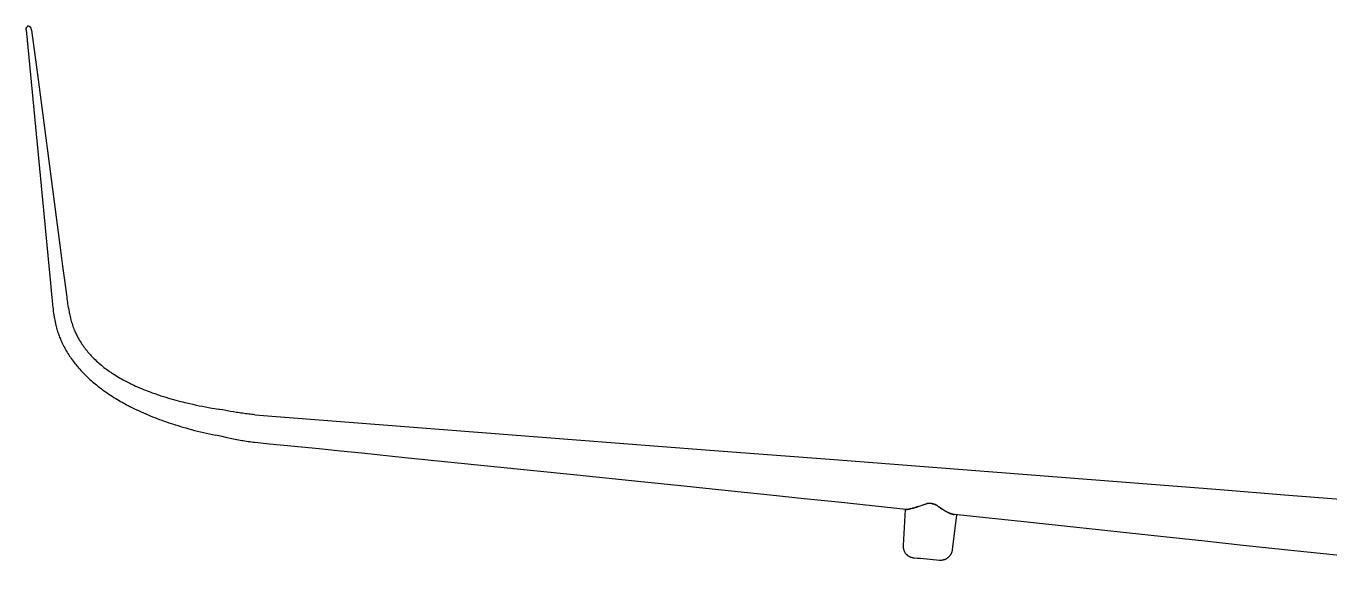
# Model space of a CAD drawing. Extents: x -62750 to 17911, y -49048 to 6133.
# Drawn here: x -17572 to -9185, y -2371 to 1124 of the extents above; entities that cross this region are included whole.
import ezdxf

# ---------------------------------------------------------------- set-up
doc = ezdxf.new("R2010")
doc.units = 0
doc.layers.get('0').update_dxf_attribs({"linetype": 'CONTINUOUS'})

msp = doc.modelspace()

# ---------------------------------------------------------------- linework, layer by layer
at = {"color": 7}
for p, q in [((-11928.1, -2218.7), (-11915.5, -1987.2)), ((-11586.4, -2022.1), (-11614.4, -2246.9))]:
    msp.add_line(p, q, dxfattribs=at)
at = {"color": 7, "ltscale": 0.000306151}
msp.add_line((-11928.1, -2218.7), (-11928.1, -2218.7), dxfattribs=at)
at = {"color": 7, "ltscale": 0.000354845}
msp.add_line((-11614, -2242.4), (-11614, -2242.4), dxfattribs=at)
at = {"color": 7, "ltscale": 0.000549859}
msp.add_line((-11614, -2242.4), (-11614, -2242.4), dxfattribs=at)
at = {"color": 7, "ltscale": 0.000385296}
msp.add_line((-11695.8, -2315.2), (-11695.8, -2315.2), dxfattribs=at)
at = {"color": 7}
for points in [[(-17571.3, 1099.1), (-17571.5, 1101.4), (-17571.6, 1103.4), (-17571.5, 1105.2), (-17571.5, 1106.1), (-17571.2, 1107.6), (-17570.9, 1109), (-17570.4, 1110.3), (-17569.9, 1111.4), (-17569.2, 1112.6), (-17568.8, 1113.2), (-17568.1, 1114.2), (-17567.3, 1115.2), (-17566.6, 1116.1), (-17564.7, 1118.1), (-17562.6, 1120.2), (-17561, 1121.7)], [(-17571.3, 1099.1), (-17490.2, 251.1), (-17432.1, -353.6), (-17414.9, -532.1), (-17405.9, -625.5), (-17404.2, -642.8), (-17403.4, -651.4), (-17402, -664.4), (-17401, -674.1), (-17399.9, -683.8), (-17398.2, -698.4), (-17397.3, -705.7), (-17396.4, -712.9), (-17394.6, -725.5), (-17393.7, -732), (-17392.7, -738.5), (-17391.7, -744.5), (-17390.7, -750.5), (-17388.9, -760.5), (-17387, -770.4), (-17385, -780.4), (-17382.8, -790.3), (-17381.7, -795.2), (-17380.5, -800.1), (-17378.1, -809.7), (-17375.5, -819.3), (-17372.8, -828.8), (-17369.9, -838.3), (-17368.4, -843.1), (-17366.9, -847.8), (-17365.3, -852.5), (-17363.7, -857.2), (-17361.2, -864.2), (-17358.6, -871.1), (-17356, -878.1), (-17353.2, -885), (-17350.4, -892), (-17347.4, -898.9), (-17344.4, -905.7), (-17341.3, -912.6), (-17339.2, -917.1), (-17337, -921.6), (-17334.8, -926.1), (-17332.6, -930.6), (-17328, -939.6), (-17323.3, -948.4), (-17318.5, -957.2), (-17313.5, -965.9), (-17308.3, -974.6), (-17303.1, -983.2), (-17297.6, -991.7), (-17292.1, -1000.1), (-17286.5, -1008.5), (-17280.7, -1016.8), (-17274.8, -1025), (-17268.8, -1033.1), (-17262.7, -1041.2), (-17257.1, -1048.4), (-17251.4, -1055.5), (-17245.6, -1062.6), (-17239.7, -1069.6), (-17233.7, -1076.5), (-17230, -1080.8), (-17226.2, -1085.1), (-17218.5, -1093.6), (-17210.7, -1101.9), (-17202.8, -1110.2), (-17194.7, -1118.4), (-17186.5, -1126.6), (-17178.2, -1134.6), (-17169.8, -1142.6), (-17161.2, -1150.4), (-17152.6, -1158.1), (-17143.9, -1165.7), (-17135.1, -1173.2), (-17127, -1180), (-17118.8, -1186.7), (-17110.6, -1193.3), (-17102.2, -1199.8), (-17093.9, -1206.2), (-17088.6, -1210.2), (-17083.3, -1214.1), (-17072.6, -1221.9), (-17061.9, -1229.6), (-17050.9, -1237.2), (-17039.9, -1244.7), (-17028.8, -1252.1), (-17017.5, -1259.4), (-17006.3, -1266.5), (-16994.9, -1273.5), (-16983.5, -1280.4), (-16973.4, -1286.4), (-16963.3, -1292.2), (-16953.1, -1298), (-16942.9, -1303.7), (-16933.8, -1308.7), (-16924.6, -1313.6), (-16915.4, -1318.5), (-16908.5, -1322.1), (-16901.6, -1325.7), (-16894.6, -1329.2), (-16887.5, -1332.8), (-16873.4, -1339.7), (-16859.2, -1346.6), (-16844.9, -1353.2), (-16830.6, -1359.8), (-16816.2, -1366.2), (-16801.6, -1372.6), (-16787, -1378.8), (-16772.4, -1384.9), (-16757.7, -1390.8), (-16742.9, -1396.7), (-16728.1, -1402.4), (-16713.1, -1408.1), (-16698.1, -1413.6), (-16683.1, -1419), (-16668, -1424.3), (-16652.8, -1429.5), (-16637.7, -1434.6), (-16623.8, -1439.1), (-16609.9, -1443.5), (-16596, -1447.9), (-16582, -1452.2), (-16572.7, -1455), (-16563.3, -1457.7), (-16544.6, -1463.1), (-16525.7, -1468.4), (-16506.8, -1473.6), (-16487.8, -1478.6), (-16468.8, -1483.4), (-16449.8, -1488.2), (-16430.4, -1492.8), (-16411, -1497.3), (-16391.5, -1501.7), (-16372, -1506), (-16352.5, -1510.1)], [(-17562.2, 1122), (-17562.4, 1121.7), (-17562.6, 1121.3), (-17562.7, 1120.7), (-17562.8, 1120.1)], [(-17562.2, 1122), (-17562.4, 1121.8), (-17562.5, 1121.6), (-17562.6, 1121.3), (-17562.7, 1120.9), (-17562.8, 1120.1)], [(-17558.3, 1123.5), (-17559, 1123.4), (-17560, 1123.1), (-17561.2, 1122.6), (-17561.6, 1122.4), (-17562, 1122.2), (-17562.2, 1122)], [(-17536.7, 1096.9), (-17537.3, 1101.1), (-17537.9, 1104.2), (-17538.4, 1106.7), (-17538.9, 1108.4), (-17539.4, 1110), (-17539.9, 1111.2), (-17540.4, 1112.2), (-17541, 1113.2), (-17541.7, 1114.2), (-17542.4, 1115), (-17543.5, 1116), (-17544.3, 1116.7), (-17545.4, 1117.5), (-17546.4, 1118.3), (-17547.5, 1119), (-17548.7, 1119.8), (-17549.8, 1120.5), (-17551.1, 1121.2), (-17552.9, 1122.1), (-17554, 1122.6), (-17555, 1123), (-17556, 1123.3), (-17556.8, 1123.4), (-17557.6, 1123.5), (-17558.3, 1123.5)], [(-17536.7, 1096.9), (-17494.8, 778.7), (-17347.7, -336.5), (-17336.5, -422.1), (-17324.6, -512.4), (-17316.3, -575), (-17312.2, -606.2), (-17309.9, -623.2), (-17308.8, -631.7), (-17307, -644.4), (-17305.6, -654), (-17304.2, -663.5), (-17302, -677.8), (-17300.9, -684.9), (-17299.7, -692), (-17297.6, -703.9), (-17295.3, -715.7), (-17294.2, -721.6), (-17293, -727.5), (-17290.9, -737), (-17288.8, -746.4), (-17286.5, -755.7), (-17284, -765), (-17282.8, -769.7), (-17281.5, -774.3), (-17278.9, -783.1), (-17276.1, -791.9), (-17273.2, -800.6), (-17270.2, -809.2), (-17267, -817.8), (-17263.7, -826.3), (-17262, -830.6), (-17260.2, -834.8), (-17257.8, -840.5), (-17255.3, -846), (-17252.8, -851.6), (-17249.9, -857.8), (-17246.8, -864), (-17243.7, -870.1), (-17240.6, -876.2), (-17238.4, -880.3), (-17236.2, -884.3), (-17231.7, -892.3), (-17227.1, -900.2), (-17222.3, -908), (-17217.4, -915.7), (-17212.4, -923.4), (-17207.2, -931), (-17201.9, -938.5), (-17196.5, -945.9), (-17191, -953.2), (-17185.4, -960.4), (-17179.7, -967.6), (-17173.8, -974.6), (-17167.8, -981.6), (-17161.8, -988.4), (-17157.1, -993.6), (-17152.5, -998.6), (-17147.7, -1003.7), (-17144.1, -1007.4), (-17140.5, -1011.1), (-17136.9, -1014.8), (-17133.2, -1018.4), (-17125.7, -1025.6), (-17118.2, -1032.7), (-17110.5, -1039.7), (-17102.8, -1046.6), (-17094.8, -1053.4), (-17086.8, -1060.1), (-17078.7, -1066.7), (-17070.5, -1073.2), (-17062.2, -1079.6), (-17053.8, -1085.8), (-17045.4, -1092), (-17036.8, -1098.1), (-17031.9, -1101.4), (-17027, -1104.8), (-17022.1, -1108.1), (-17017.1, -1111.5), (-17007.1, -1118), (-16997.1, -1124.3), (-16986.9, -1130.6), (-16976.7, -1136.7), (-16966.4, -1142.7), (-16957.2, -1147.8), (-16948.1, -1152.9), (-16938.9, -1157.9), (-16929.6, -1162.8), (-16921.3, -1167.1), (-16913, -1171.3), (-16904.7, -1175.4), (-16898.4, -1178.5), (-16892.1, -1181.5), (-16879.5, -1187.4), (-16866.8, -1193.2), (-16854.1, -1198.9), (-16841.3, -1204.4), (-16828.4, -1209.8), (-16815.6, -1215.1), (-16803.8, -1219.8), (-16791.9, -1224.4), (-16780.1, -1228.9), (-16768.2, -1233.3), (-16760.3, -1236.2), (-16752.3, -1239), (-16744.3, -1241.8), (-16736.3, -1244.6), (-16728.3, -1247.4), (-16720.2, -1250.1), (-16704, -1255.4), (-16687.8, -1260.6), (-16671.6, -1265.6), (-16655.3, -1270.5), (-16639.8, -1275), (-16624.3, -1279.4), (-16608.7, -1283.8), (-16593.1, -1287.9), (-16577.5, -1292), (-16564.3, -1295.4), (-16551.1, -1298.7), (-16537.9, -1301.9), (-16528, -1304.2), (-16518.1, -1306.6), (-16498.2, -1311.1), (-16478.1, -1315.5), (-16458, -1319.8), (-16437.8, -1323.9), (-16417.7, -1327.9), (-16397.4, -1331.7), (-16377.1, -1335.5), (-16356.7, -1339), (-16336.4, -1342.5)], [(-16099.6, -1377.9), (-16109.6, -1377.1), (-16119.7, -1376.2), (-16129.7, -1375.2), (-16139.7, -1374.1), (-16149.7, -1372.9), (-16159.6, -1371.6), (-16169.5, -1370.3), (-16179.4, -1368.9), (-16189.3, -1367.4), (-16199.2, -1365.9), (-16209, -1364.4), (-16218.9, -1362.8), (-16238.4, -1359.5), (-16258, -1356.2), (-16287.3, -1351), (-16306.9, -1347.6), (-16326.5, -1344.2), (-16336.4, -1342.5)], [(-16099.6, -1377.9), (-15272.7, -1442.6), (-14858.8, -1474.9), (-14444.7, -1507.1), (-14030.6, -1539.2), (-13202.5, -1603.1), (-12374.6, -1666.9), (-11546.7, -1730.9), (-11132.8, -1763.1), (-10719, -1795.3), (-10305.1, -1827.7), (-9891.3, -1860.3), (-9477.5, -1892.9), (-8784, -1947.7)], [(-16099.5, -1557.3), (-16110.4, -1556.1), (-16121.2, -1554.9), (-16131.9, -1553.5), (-16142.6, -1552), (-16153.2, -1550.4), (-16163.8, -1548.7), (-16174.3, -1547), (-16184.8, -1545.1), (-16195.3, -1543.2), (-16205.8, -1541.2), (-16216.3, -1539.2), (-16226.7, -1537.1), (-16237.2, -1534.9), (-16258.2, -1530.5), (-16279.1, -1526), (-16310.4, -1519.1), (-16331.4, -1514.6), (-16352.5, -1510.1)], [(-11909.9, -1987.8), (-12128.8, -1964.8), (-12347.7, -1941.8), (-12566.8, -1918.9), (-12786, -1896), (-12993.1, -1874.5), (-13200.2, -1853.1), (-13338.4, -1838.8), (-13614.7, -1810.4), (-14029.5, -1767.8), (-14859.2, -1682.8), (-15135.5, -1654.6), (-15411.5, -1626.5), (-15549.4, -1612.5), (-15687.2, -1598.5), (-15800, -1587.2), (-15912.8, -1575.9), (-16006.2, -1566.6), (-16099.5, -1557.3)], [(-11852.9, -1975.3), (-11858.7, -1977), (-11864.3, -1978.6), (-11869.3, -1979.9), (-11874.1, -1981.2), (-11880.4, -1982.8), (-11886.3, -1984.3), (-11891.7, -1985.5), (-11896.6, -1986.4), (-11900.9, -1987.2), (-11902.8, -1987.5), (-11904.6, -1987.7), (-11906.7, -1987.9), (-11908.4, -1987.9), (-11909.2, -1987.9), (-11909.9, -1987.8)], [(-11909.9, -1987.8), (-11909, -1987.9), (-11908.1, -1987.9), (-11906.9, -1987.9), (-11905.6, -1987.8), (-11902.7, -1987.4), (-11899.3, -1986.9), (-11895.4, -1986.2), (-11891.1, -1985.3), (-11887.6, -1984.6), (-11883.9, -1983.7), (-11877.8, -1982.2), (-11871.1, -1980.4), (-11864.1, -1978.5), (-11858.6, -1976.9), (-11852.9, -1975.3)], [(-11780.1, -1951.4), (-11792.3, -1955.7), (-11804.7, -1960), (-11817.2, -1964.1), (-11829.5, -1968.1), (-11841.4, -1971.8), (-11852.9, -1975.3)], [(-11852.9, -1975.3), (-11843, -1972.3), (-11832.6, -1969.1), (-11820.4, -1965.2), (-11808, -1961.1), (-11795.5, -1956.8), (-11780.1, -1951.4)], [(-11746, -1950.3), (-11747.7, -1950.1), (-11750.2, -1949.7), (-11751.8, -1949.5), (-11754.1, -1949.2), (-11756, -1949), (-11758.2, -1948.9), (-11760.6, -1948.7), (-11762.3, -1948.7), (-11764.1, -1948.6), (-11766.8, -1948.7), (-11768.3, -1948.8), (-11769.6, -1948.9), (-11771, -1949.1), (-11772.2, -1949.3), (-11773.7, -1949.6), (-11775.2, -1949.9), (-11776.5, -1950.3), (-11778, -1950.7)], [(-11746, -1950.3), (-11748.3, -1950), (-11749.7, -1949.8), (-11752.9, -1949.3), (-11754.9, -1949.1), (-11757, -1948.9), (-11759.2, -1948.8), (-11761.4, -1948.7), (-11763.1, -1948.7), (-11764.8, -1948.7), (-11766.5, -1948.7), (-11768, -1948.8), (-11769.5, -1948.9), (-11770.8, -1949.1), (-11772.3, -1949.3), (-11773.7, -1949.6), (-11775.1, -1949.9), (-11776.6, -1950.3), (-11778, -1950.7)], [(-11715.9, -1960.8), (-11718.4, -1959.2), (-11719.4, -1958.5), (-11720.7, -1957.8), (-11721.6, -1957.3), (-11722.8, -1956.8), (-11724, -1956.2), (-11725.4, -1955.7), (-11727.9, -1954.8), (-11730, -1954.1), (-11732.3, -1953.4), (-11734.8, -1952.7), (-11737.4, -1952), (-11741.2, -1951.2), (-11743.1, -1950.9), (-11746, -1950.3)], [(-11746, -1950.3), (-11743.7, -1950.7), (-11740.8, -1951.3), (-11738.2, -1951.9), (-11735.2, -1952.6), (-11732, -1953.4), (-11729.3, -1954.3), (-11726.8, -1955.1), (-11725, -1955.8), (-11723.5, -1956.5), (-11722, -1957.1), (-11720.7, -1957.8), (-11719.4, -1958.5), (-11718.3, -1959.2), (-11715.9, -1960.8)], [(-11701.9, -1970.3), (-11706.5, -1967), (-11708.9, -1965.4), (-11712.4, -1963.1), (-11715.9, -1960.8)], [(-11715.9, -1960.8), (-11712.4, -1963.1), (-11708.9, -1965.4), (-11706.5, -1967), (-11701.9, -1970.3)], [(-11646.6, -2004.6), (-11650.9, -2002.4), (-11655.3, -2000), (-11659.8, -1997.4), (-11663.2, -1995.5), (-11666.6, -1993.4), (-11673.5, -1989.2), (-11679.8, -1985.2), (-11686.1, -1981.1), (-11692.5, -1976.8), (-11697.2, -1973.6), (-11701.9, -1970.3)], [(-11701.9, -1970.3), (-11694.4, -1975.5), (-11686.8, -1980.7), (-11679.2, -1985.6), (-11675.4, -1988), (-11671.7, -1990.3), (-11666.8, -1993.3), (-11661.9, -1996.2), (-11657.1, -1999), (-11651.8, -2001.9), (-11646.6, -2004.6)], [(-11599.4, -2020.6), (-11600.5, -2020.5), (-11601.7, -2020.5), (-11604.3, -2020.2), (-11607, -2019.7), (-11610, -2019.1), (-11613.1, -2018.3), (-11615.8, -2017.6), (-11618.6, -2016.7), (-11621.6, -2015.7), (-11623.8, -2014.8), (-11626.1, -2014), (-11630.9, -2012), (-11636, -2009.8), (-11641.2, -2007.3), (-11646.6, -2004.6)], [(-11646.6, -2004.6), (-11643.7, -2006.1), (-11640.8, -2007.5), (-11638, -2008.9), (-11635.2, -2010.1), (-11631.1, -2011.9), (-11627.2, -2013.6), (-11623.3, -2015), (-11619.7, -2016.3), (-11615.9, -2017.5), (-11612.3, -2018.5), (-11608.9, -2019.4), (-11607.2, -2019.7), (-11605.6, -2020), (-11604.2, -2020.2), (-11602.8, -2020.4)], [(-8302.3, -2370.6), (-8596.4, -2339.9), (-8890.4, -2309.1), (-9037.3, -2293.7), (-9331, -2262.7), (-9477.8, -2247.2), (-9743.7, -2218.9), (-10009.4, -2190.6), (-10275.1, -2162.2), (-11071.7, -2076.9), (-11337.2, -2048.6), (-11602.8, -2020.4)], [(-11860.1, -2300.5), (-11862.7, -2300.3), (-11865.3, -2299.9), (-11867.9, -2299.5), (-11870.5, -2299), (-11873, -2298.4), (-11875.6, -2297.7), (-11878.1, -2296.9), (-11880.6, -2296.1), (-11883, -2295.1), (-11885.5, -2294.1), (-11887.9, -2292.9), (-11890.2, -2291.7), (-11892.5, -2290.4), (-11894.8, -2289), (-11897, -2287.5), (-11899.1, -2286), (-11901.2, -2284.3), (-11903.2, -2282.6), (-11905.2, -2280.8), (-11907.1, -2278.9), (-11908.9, -2276.9), (-11910.7, -2274.9), (-11912.4, -2272.8), (-11914, -2270.6), (-11915.5, -2268.4), (-11916.9, -2266.1), (-11918.3, -2263.7), (-11919.6, -2261.3), (-11920.8, -2258.9), (-11921.9, -2256.4), (-11922.9, -2253.8), (-11923.8, -2251.3), (-11924.7, -2248.7), (-11925.4, -2246), (-11926.1, -2243.4), (-11926.6, -2240.7), (-11927.1, -2238), (-11927.5, -2235.2), (-11927.8, -2232.5), (-11928, -2229.8), (-11928.2, -2227), (-11928.2, -2224.2), (-11928.2, -2221.5), (-11928.1, -2218.7)], [(-11614.4, -2246.9), (-11614.8, -2249.6), (-11615.3, -2252.3), (-11615.8, -2255), (-11616.5, -2257.6), (-11617.2, -2260.2), (-11618, -2262.8), (-11619, -2265.4), (-11620, -2267.9), (-11621, -2270.4), (-11622.2, -2272.9), (-11623.4, -2275.3), (-11624.8, -2277.7), (-11626.2, -2280), (-11627.6, -2282.2), (-11629.2, -2284.5), (-11630.8, -2286.6), (-11632.5, -2288.7), (-11634.3, -2290.7), (-11636.1, -2292.7), (-11638, -2294.6), (-11640, -2296.4), (-11642, -2298.2), (-11644, -2299.9), (-11646.2, -2301.5), (-11648.3, -2303), (-11650.6, -2304.5), (-11652.8, -2305.8), (-11655.2, -2307.1), (-11657.5, -2308.3), (-11659.9, -2309.4), (-11662.4, -2310.4), (-11664.8, -2311.4), (-11667.3, -2312.2), (-11669.8, -2312.9), (-11672.4, -2313.6), (-11674.9, -2314.1), (-11677.5, -2314.6), (-11680.1, -2315), (-11682.7, -2315.3), (-11685.3, -2315.4), (-11687.9, -2315.5), (-11690.6, -2315.5), (-11693.2, -2315.4), (-11695.8, -2315.2)]]:
    msp.add_lwpolyline(points, dxfattribs=at)
for centre, radius, start, end in [((-11758, -2014.3), 66.6, 107.49156, 109.37737), ((-11758, -2014.3), 66.6, 107.49159, 109.37823), ((-21925.5, -115873.7), 114018.3, 84.852526, 84.935438)]:
    msp.add_arc(centre, radius, start, end, dxfattribs=at)

doc.saveas('drawing.dxf')
